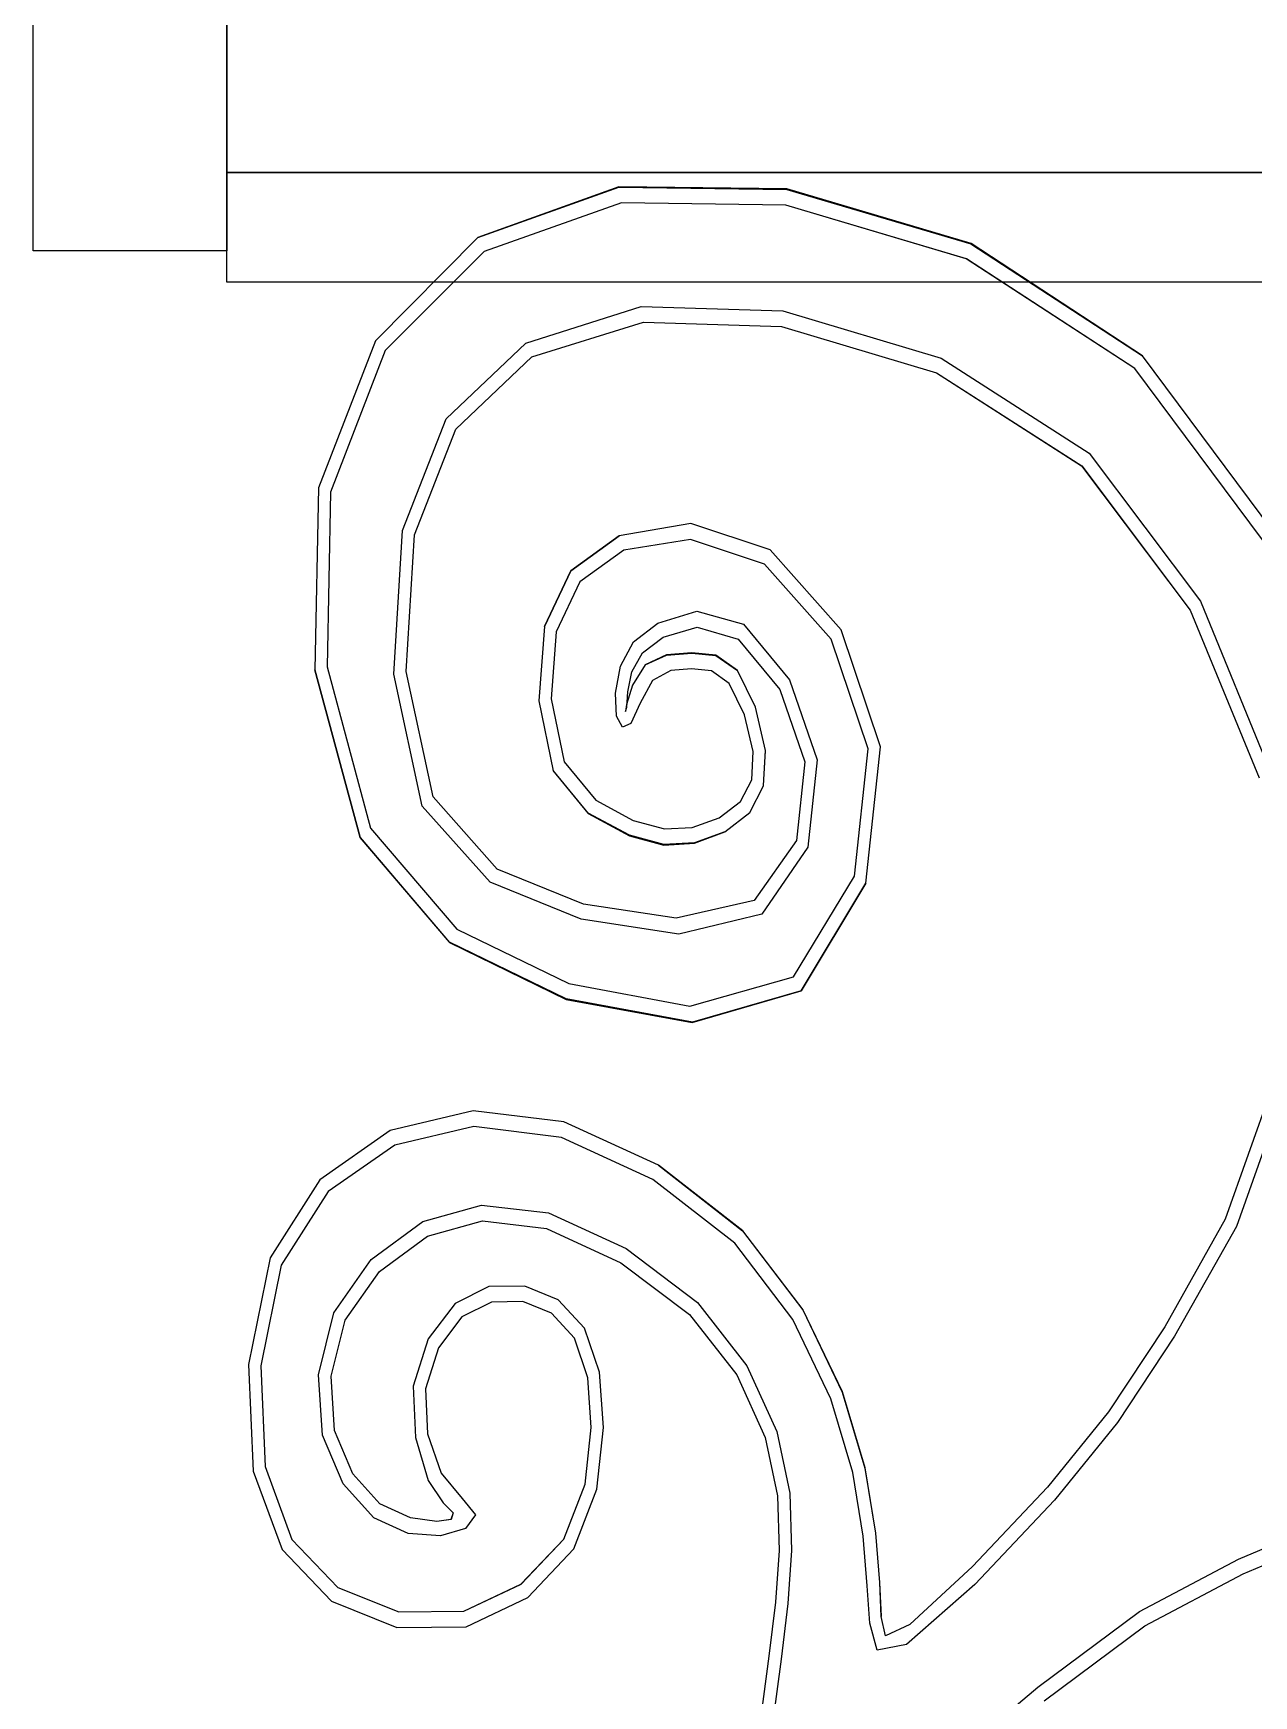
# Model space of a CAD drawing. Header units: millimetres. Extents: x 174511 to 265775, y -1918 to 26385.
# Drawn here: x 255377.8 to 255693, y 2125.6 to 2555 of the extents above; entities that cross this region are included whole.
import ezdxf

# ---------------------------------------------------------------- set-up
doc = ezdxf.new("R2010")
doc.units = ezdxf.units.MM

msp = doc.modelspace()

# ---------------------------------------------------------------- linework, layer by layer
at = {"color": 2, "true_color": 0xffff00, "extrusion": (1, -1.19209e-07, 0)}
for points in [[(3115.71, 0), (3105.15, 0), (3090.01, 0), (3063.89, 0), (3027.74, 0), (2979.68, 0), (2928.32, 0), (2866.7, 0), (2796.62, 0), (2723.21, 0), (2639.95, 0), (2554.7, 0), (2498.68, 0), (2498.68, 0), (2554.7, 0), (2639.95, 0), (2723.21, 0), (2796.62, 0), (2866.7, 0), (2928.32, 0), (2979.68, 0), (3027.74, 0), (3063.89, 0), (3090.01, 0), (3105.15, 0), (3115.71, 0), (3117.42, 0), (3117.42, 0)], [(2530.3, 0), (2530.3, 0), (2530.3, 0), (2530.3, 0), (2530.3, 0), (2530.3, 0), (2530.29, 0), (2530.26, 0), (2530.18, 0), (2530.06, 0), (2529.9, 0), (2529.86, 0), (2529.68, 0), (2529.57, 0), (2529.35, 0), (2528.98, 0), (2527.61, 0), (2524.4, 0), (2518.49, 0), (2509.03, 0), (2496.86, 0), (2482.84, 0), (2468.04, 0), (2453.52, 0), (2420.78, 0), (2351.32, 0), (2226.62, 0), (2028.17, 0), (1792.85, 0), (1557.53, 0), (1359.09, 0), (1234.38, 0), (1164.92, 0), (1132.18, 0), (1117.67, 0), (1102.86, 0), (1088.84, 0), (1076.67, 0), (1067.21, 0), (1061.3, 0), (1058.09, 0), (1056.72, 0), (1056.35, 0), (1056.13, 0), (1056.02, 0), (1055.84, 0), (1055.8, 0), (1055.64, 0), (1055.52, 0), (1055.45, 0), (1055.41, 0), (1055.4, 0), (1055.4, 0), (1055.4, 0), (1055.4, 0), (1055.4, 0), (1055.4, 0), (1055.4, 0), (1055.44, 0), (1055.56, 0), (1055.79, 0), (1056.18, 0), (1057.58, 0), (1060.81, 0), (1066.73, 0), (1076.18, 0), (1088.24, 0), (1101.98, 0), (1116.49, 0), (1130.84, 0), (1163.55, 0), (1233.14, 0), (1358.12, 0), (1557.01, 0), (1792.85, 0), (2028.69, 0), (2227.59, 0), (2352.56, 0), (2422.15, 0), (2454.86, 0), (2469.21, 0), (2483.72, 0), (2497.46, 0), (2509.52, 0), (2518.97, 0), (2524.89, 0), (2528.13, 0), (2529.52, 0), (2529.91, 0), (2530.15, 0), (2530.26, 0), (2530.3, 0)], [(2530.3, 0), (2530.3, 0), (2530.3, 0), (2530.3, 0), (2530.3, 0), (2530.3, 0), (2530.29, 0), (2530.25, 0), (2530.18, 0), (2530.06, 0), (2529.9, 0), (2529.86, 0), (2529.68, 0), (2529.57, 0), (2529.35, 0), (2528.98, 0), (2527.61, 0), (2524.4, 0), (2518.49, 0), (2509.03, 0), (2496.86, 0), (2482.84, 0), (2468.04, 0), (2453.52, 0), (2420.78, 0), (2351.32, 0), (2226.61, 0), (2028.17, 0), (1792.85, 0), (1557.53, 0), (1359.09, 0), (1234.38, 0), (1164.92, 0), (1132.18, 0), (1117.67, 0), (1102.86, 0), (1088.84, 0), (1076.67, 0), (1067.21, 0), (1061.3, 0), (1058.09, 0), (1056.72, 0), (1056.35, 0), (1056.13, 0), (1056.02, 0), (1055.84, 0), (1055.8, 0), (1055.64, 0), (1055.52, 0), (1055.45, 0), (1055.41, 0), (1055.4, 0), (1055.4, 0), (1055.4, 0), (1055.4, 0), (1055.4, 0), (1055.4, 0), (1055.4, 0), (1055.44, 0), (1055.56, 0), (1055.79, 0), (1056.18, 0), (1057.58, 0), (1060.81, 0), (1066.73, 0), (1076.18, 0), (1088.24, 0), (1101.98, 0), (1116.49, 0), (1130.84, 0), (1163.55, 0), (1233.14, 0), (1358.12, 0), (1557.01, 0), (1792.85, 0), (2028.69, 0), (2227.58, 0), (2352.56, 0), (2422.15, 0), (2454.86, 0), (2469.21, 0), (2483.72, 0), (2497.46, 0), (2509.52, 0), (2518.97, 0), (2524.89, 0), (2528.13, 0), (2529.52, 0), (2529.91, 0), (2530.15, 0), (2530.26, 0), (2530.3, 0)], [(2216.26, 0), (2022.55, 0), (1792.85, 0), (1563.15, 0), (1369.45, 0), (1247.72, 0), (1179.9, 0), (1147.92, 0), (1133.7, 0), (1119.18, 0), (1105.37, 0), (1093.27, 0), (1083.91, 0), (1078.29, 0), (1075.49, 0), (1074.55, 0), (1074.55, 0), (1074.55, 0), (1074.54, 0), (1074.5, 0), (1074.43, 0), (1074.31, 0), (1073.9, 0), (1072.96, 0), (1073.87, 0), (1076.59, 0), (1082.05, 0), (1091.14, 0), (1103.08, 0), (1117.09, 0), (1131.92, 0), (1146.34, 0), (1178.47, 0), (1246.47, 0), (1368.48, 0), (1562.63, 0), (1792.85, 0), (2023.07, 0), (2217.22, 0), (2339.23, 0), (2407.23, 0), (2439.37, 0), (2453.78, 0), (2468.62, 0), (2482.63, 0), (2494.57, 0), (2503.66, 0), (2509.11, 0), (2511.84, 0), (2512.74, 0), (2511.81, 0), (2511.4, 0), (2511.27, 0), (2511.2, 0), (2511.16, 0), (2511.15, 0), (2511.15, 0), (2511.15, 0), (2510.22, 0), (2507.41, 0), (2501.79, 0), (2492.43, 0), (2480.33, 0), (2466.52, 0), (2452, 0), (2437.78, 0), (2405.8, 0), (2337.98, 0)], [(2216.26, 0), (2022.55, 0), (1792.85, 0), (1563.15, 0), (1369.45, 0), (1247.72, 0), (1179.9, 0), (1147.92, 0), (1133.7, 0), (1119.18, 0), (1105.37, 0), (1093.27, 0), (1083.91, 0), (1078.29, 0), (1075.49, 0), (1074.55, 0), (1074.55, 0), (1074.55, 0), (1074.54, 0), (1074.5, 0), (1074.43, 0), (1074.31, 0), (1073.9, 0), (1072.96, 0), (1073.87, 0), (1076.59, 0), (1082.05, 0), (1091.14, 0), (1103.08, 0), (1117.09, 0), (1131.92, 0), (1146.33, 0), (1178.47, 0), (1246.47, 0), (1368.48, 0), (1562.63, 0), (1792.85, 0), (2023.07, 0), (2217.22, 0), (2339.23, 0), (2407.23, 0), (2439.37, 0), (2453.78, 0), (2468.62, 0), (2482.63, 0), (2494.57, 0), (2503.66, 0), (2509.11, 0), (2511.84, 0), (2512.74, 0), (2511.81, 0), (2511.4, 0), (2511.27, 0), (2511.2, 0), (2511.16, 0), (2511.15, 0), (2511.15, 0), (2511.15, 0), (2510.22, 0), (2507.41, 0), (2501.79, 0), (2492.43, 0), (2480.33, 0), (2466.52, 0), (2452, 0), (2437.78, 0), (2405.8, 0), (2337.98, 0)]]:
    msp.add_lwpolyline(points, close=True, dxfattribs=at)
at = {"color": 2, "true_color": 0xffff00}
for points in [[(255664.21, 2471.7), (255664.22, 2471.7), (255664.22, 2471.69), (255619.95, 2500.72), (255572.41, 2514.81), (255529.01, 2515.36), (255492.63, 2502.3), (255492.62, 2502.28), (255492.61, 2502.27), (255528.99, 2515.24), (255572.4, 2514.65), (255619.93, 2500.61)], [(255664.21, 2471.7), (255664.22, 2471.7), (255664.22, 2471.69), (255619.95, 2500.71), (255572.41, 2514.81), (255529.01, 2515.35), (255492.63, 2502.3), (255492.62, 2502.27), (255492.61, 2502.27), (255528.99, 2515.24), (255572.4, 2514.64), (255619.93, 2500.6)], [(255516.63, 2416.2), (255529.1, 2425.25), (255529.08, 2425.25), (255516.61, 2416.2), (255509.82, 2401.81), (255509.82, 2401.81)], [(255516.63, 2416.2), (255529.1, 2425.25), (255529.08, 2425.25), (255516.61, 2416.2), (255509.82, 2401.81), (255509.82, 2401.81)], [(255547.83, 2394.88), (255554.04, 2394.31), (255554.05, 2394.33), (255559.65, 2390.41), (255559.65, 2390.42), (255554.05, 2394.38), (255547.83, 2394.99), (255541.35, 2394.43), (255535.83, 2391.91), (255535.83, 2391.9), (255541.35, 2394.37), (255541.35, 2394.35)], [(255547.83, 2394.88), (255554.04, 2394.31), (255554.05, 2394.33), (255559.65, 2390.41), (255559.65, 2390.42), (255554.05, 2394.38), (255547.83, 2394.99), (255541.35, 2394.43), (255535.83, 2391.91), (255535.83, 2391.9), (255541.34, 2394.37), (255541.34, 2394.35)], [(255462.18, 2347.3), (255450.53, 2390.61), (255450.53, 2390.62), (255462.17, 2347.28), (255485.27, 2320.15), (255515.37, 2305.47), (255547.97, 2299.48), (255576.1, 2307.66), (255592.75, 2335.52), (255592.75, 2335.53), (255576.1, 2307.69), (255576.1, 2307.7), (255548, 2299.59), (255515.4, 2305.64), (255485.3, 2320.26), (255462.18, 2347.3)], [(255462.18, 2347.3), (255450.53, 2390.62), (255450.53, 2390.62), (255462.17, 2347.28), (255485.27, 2320.16), (255515.37, 2305.48), (255547.97, 2299.48), (255576.1, 2307.67), (255592.75, 2335.53), (255592.75, 2335.53), (255576.1, 2307.69), (255576.1, 2307.7), (255547.99, 2299.59), (255515.4, 2305.64), (255485.3, 2320.26), (255462.18, 2347.31)], [(255548.55, 2345.89), (255540.62, 2345.44), (255531.76, 2347.85), (255521.07, 2353.6), (255512.08, 2364.56), (255512.08, 2364.56), (255512.07, 2364.54), (255521.05, 2353.51), (255531.73, 2347.71), (255540.6, 2345.34), (255548.54, 2345.86), (255556.42, 2348.74), (255556.42, 2348.74), (255548.55, 2345.88)], [(255548.55, 2345.89), (255540.62, 2345.44), (255531.76, 2347.85), (255521.07, 2353.6), (255512.08, 2364.56), (255512.08, 2364.56), (255512.07, 2364.54), (255521.05, 2353.51), (255531.73, 2347.71), (255540.6, 2345.34), (255548.54, 2345.86), (255556.42, 2348.74), (255556.42, 2348.74), (255548.55, 2345.88)], [(255560.98, 2245.66), (255576.48, 2225.29), (255586.67, 2204.04), (255592.5, 2184.38), (255595.28, 2167.56), (255596.32, 2154.82), (255596.33, 2154.82), (255596.78, 2146.03), (255596.79, 2146.03), (255596.37, 2154.83), (255595.37, 2167.58), (255592.62, 2184.43), (255586.79, 2204.1), (255576.56, 2225.32), (255561.01, 2245.66), (255539.23, 2262.66), (255539.22, 2262.66), (255560.98, 2245.66)], [(255560.98, 2245.66), (255576.48, 2225.29), (255586.67, 2204.04), (255592.5, 2184.38), (255595.28, 2167.56), (255596.32, 2154.82), (255596.33, 2154.82), (255596.78, 2146.03), (255596.79, 2146.03), (255596.37, 2154.83), (255595.37, 2167.58), (255592.62, 2184.43), (255586.79, 2204.1), (255576.56, 2225.32), (255561, 2245.66), (255539.23, 2262.66), (255539.22, 2262.66), (255560.98, 2245.66)]]:
    msp.add_lwpolyline(points, close=True, dxfattribs=at)
for points in [[(255695.23, 2424.14), (255662.24, 2468.43), (255618.75, 2496.8), (255572.1, 2510.61), (255529.66, 2511.23), (255494.24, 2498.7), (255468.66, 2473.06), (255454.59, 2436.53), (255453.69, 2391.35), (255464.91, 2349.66), (255487.19, 2323.62), (255516.12, 2309.53), (255547.31, 2303.72), (255574.1, 2311.27), (255589.83, 2337.26), (255593.42, 2370.18), (255583.8, 2398.48), (255566.61, 2417.93), (255547.5, 2424.3), (255530.33, 2421.48), (255518.95, 2413.37), (255512.85, 2400.43), (255511.51, 2383.12), (255514.91, 2366.82), (255523.04, 2356.92), (255532.74, 2351.71), (255540.8, 2349.52), (255547.95, 2349.89), (255554.88, 2352.36), (255560.41, 2356.57), (255563.37, 2362.17), (255563.72, 2369.52), (255561.46, 2378.97), (255557.54, 2387.07), (255552.92, 2390.38), (255547.81, 2390.85), (255542.45, 2390.41), (255537.72, 2387.87), (255534.49, 2382.02), (255532.1, 2376.71), (255529.92, 2375.79), (255528.42, 2378.61), (255528.11, 2384.53), (255529.41, 2391.58), (255532.76, 2397.8), (255539.04, 2402.68), (255549.17, 2405.73), (255561.17, 2402.37), (255573.08, 2388.04), (255580.2, 2367.31), (255577.82, 2344.77), (255565.93, 2327.44), (255544.52, 2322.32), (255519.24, 2326.16), (255495.74, 2335.72), (255478.22, 2355.35), (255470.88, 2389.44), (255473.15, 2426.59), (255484.46, 2455.42), (255504.95, 2475.02), (255534.75, 2484.47), (255571.35, 2483.33), (255612.24, 2471.14), (255650.5, 2446.58), (255679.19, 2408.36), (255697.37, 2363.93)], [(255695.23, 2424.14), (255662.24, 2468.43), (255618.74, 2496.8), (255572.1, 2510.61), (255529.66, 2511.23), (255494.24, 2498.7), (255468.66, 2473.06), (255454.59, 2436.53), (255453.69, 2391.35), (255464.91, 2349.66), (255487.19, 2323.62), (255516.12, 2309.53), (255547.31, 2303.72), (255574.1, 2311.27), (255589.83, 2337.26), (255593.42, 2370.18), (255583.8, 2398.48), (255566.61, 2417.93), (255547.5, 2424.3), (255530.33, 2421.48), (255518.95, 2413.37), (255512.85, 2400.43), (255511.51, 2383.12), (255514.91, 2366.82), (255523.04, 2356.92), (255532.74, 2351.71), (255540.8, 2349.52), (255547.95, 2349.89), (255554.88, 2352.35), (255560.41, 2356.57), (255563.37, 2362.17), (255563.72, 2369.52), (255561.46, 2378.97), (255557.54, 2387.07), (255552.91, 2390.38), (255547.81, 2390.84), (255542.45, 2390.41), (255537.72, 2387.86), (255534.49, 2382.02), (255532.1, 2376.71), (255529.91, 2375.79), (255528.42, 2378.61), (255528.11, 2384.53), (255529.41, 2391.58), (255532.76, 2397.8), (255539.04, 2402.68), (255549.17, 2405.73), (255561.16, 2402.37), (255573.08, 2388.03), (255580.2, 2367.31), (255577.82, 2344.77), (255565.92, 2327.44), (255544.52, 2322.32), (255519.24, 2326.16), (255495.74, 2335.71), (255478.22, 2355.35), (255470.88, 2389.44), (255473.15, 2426.59), (255484.46, 2455.42), (255504.95, 2475.02), (255534.75, 2484.47), (255571.35, 2483.32), (255612.24, 2471.13), (255650.49, 2446.58), (255679.19, 2408.36), (255697.37, 2363.93)], [(255700.64, 2281.01), (255688.47, 2246.8), (255672.53, 2218.43), (255657.82, 2196.17), (255641.55, 2176.12), (255620.95, 2154.36), (255603.27, 2138.81), (255595.74, 2137.39), (255593.86, 2144.37), (255593.12, 2154.01), (255592.11, 2166.8), (255589.42, 2183.24), (255583.78, 2202.26), (255573.93, 2222.81), (255558.92, 2242.5), (255537.82, 2258.98), (255514.19, 2269.82), (255491.6, 2272.61), (255471.15, 2267.79), (255453.95, 2255.83), (255441.82, 2236.8), (255436.56, 2210.78), (255437.66, 2184.81), (255444.59, 2165.91), (255456.42, 2153.57), (255472.2, 2147.27), (255488.97, 2147.42), (255503.75, 2154.4), (255514.78, 2166.07), (255520.3, 2180.24), (255521.86, 2194.84), (255520.96, 2207.75), (255517.57, 2217.94), (255511.66, 2224.38), (255504.19, 2227.39), (255496.1, 2227.28), (255488.48, 2223.5), (255482.41, 2215.49), (255479.06, 2204.87), (255479.63, 2193.28), (255483.12, 2183.06), (255488.54, 2176.56), (255491.96, 2172.32), (255489.44, 2168.82), (255482.99, 2166.93), (255474.61, 2167.48), (255465.73, 2171.57), (255457.81, 2180.29), (255452.51, 2192.87), (255451.48, 2208.49), (255455.42, 2224.5), (255465.02, 2238.25), (255478.36, 2248.08), (255493.5, 2252.35), (255510.87, 2250.29), (255530.88, 2241.11), (255549.34, 2227.18), (255562.09, 2210.84), (255569.78, 2193.84), (255573.13, 2177.91), (255573.6, 2163.08), (255572.69, 2149.4), (255570.9, 2135.07), (255568.7, 2118.3)], [(255700.64, 2281), (255688.47, 2246.8), (255672.53, 2218.43), (255657.82, 2196.17), (255641.55, 2176.12), (255620.95, 2154.36), (255603.27, 2138.81), (255595.74, 2137.39), (255593.86, 2144.37), (255593.12, 2154), (255592.11, 2166.8), (255589.41, 2183.23), (255583.78, 2202.26), (255573.92, 2222.81), (255558.92, 2242.5), (255537.82, 2258.98), (255514.19, 2269.82), (255491.6, 2272.61), (255471.15, 2267.79), (255453.95, 2255.82), (255441.82, 2236.8), (255436.56, 2210.78), (255437.66, 2184.81), (255444.59, 2165.91), (255456.41, 2153.57), (255472.2, 2147.27), (255488.97, 2147.41), (255503.74, 2154.4), (255514.77, 2166.07), (255520.3, 2180.24), (255521.85, 2194.84), (255520.96, 2207.75), (255517.57, 2217.94), (255511.66, 2224.38), (255504.19, 2227.39), (255496.1, 2227.28), (255488.48, 2223.5), (255482.41, 2215.49), (255479.06, 2204.87), (255479.63, 2193.28), (255483.12, 2183.06), (255488.54, 2176.56), (255491.96, 2172.31), (255489.44, 2168.82), (255482.99, 2166.93), (255474.6, 2167.48), (255465.73, 2171.56), (255457.81, 2180.29), (255452.51, 2192.87), (255451.48, 2208.49), (255455.42, 2224.5), (255465.02, 2238.24), (255478.36, 2248.08), (255493.5, 2252.35), (255510.87, 2250.29), (255530.88, 2241.11), (255549.34, 2227.18), (255562.08, 2210.84), (255569.78, 2193.84), (255573.13, 2177.9), (255573.6, 2163.08), (255572.69, 2149.4), (255570.9, 2135.07), (255568.7, 2118.3)], [(255613.4, 2107.64), (255637.21, 2127.83), (255663.45, 2147.37), (255689.06, 2160.9), (255713.71, 2171.3), (255737.11, 2181.41), (255760.43, 2190.15), (255784.85, 2196.4), (255807.85, 2199.04), (255826.94, 2196.93), (255842.3, 2190.78), (255854.11, 2181.31), (255861.78, 2172.59), (255864.74, 2168.69), (255862.77, 2168.56), (255855.65, 2171.16), (255845.98, 2173.35), (255836.39, 2171.96), (255827.36, 2166.91), (255819.39, 2158.13), (255814.54, 2146.11), (255814.86, 2131.37), (255819.93, 2115.93)], [(255613.4, 2107.64), (255637.21, 2127.83), (255663.45, 2147.37), (255689.06, 2160.9), (255713.71, 2171.3), (255737.11, 2181.41), (255760.43, 2190.15), (255784.84, 2196.4), (255807.85, 2199.04), (255826.94, 2196.93), (255842.3, 2190.78), (255854.11, 2181.31), (255861.78, 2172.59), (255864.74, 2168.68), (255862.77, 2168.56), (255855.65, 2171.16), (255845.98, 2173.35), (255836.39, 2171.96), (255827.35, 2166.91), (255819.39, 2158.13), (255814.54, 2146.11), (255814.86, 2131.37), (255819.93, 2115.93)]]:
    msp.add_lwpolyline(points, dxfattribs=at)
for points in [[(256730.3, 2500.87, 0), (256626.95, 2494.4, 0), (256411.3, 2491.66, 0), (256410.43, 2491.66, 0), (256407.8, 2491.66, 0), (255974.34, 2490.74, 0), (255427.79, 2490.74, 0), (255427.79, 2809.09, 0), (255427.79, 2901.52, 0), (255974.34, 2901.52, 0), (256407.78, 2902.44, 0), (256613.84, 2905.18, 0), (256706.98, 2911.65, 0), (256800.15, 2923.74, 0)], [(256730.3, 2500.87, 0), (256626.95, 2494.4, 0), (256411.3, 2491.66, 0), (255974.83, 2490.74, 0), (255427.79, 2490.74, 0), (255427.79, 2509.09, 0), (255427.79, 2519.09, 0), (255974.77, 2519.09, 0), (256410.87, 2520, 0), (256410.43, 2520, 0), (255974.71, 2519.09, 0), (255427.79, 2519.09, 0), (255427.79, 2873.18, 0), (255974.71, 2873.18, 0), (256410.43, 2874.09, 0), (256623.74, 2876.84, 0), (256724.54, 2883.31, 0), (256822.71, 2895.39, 0)], [(255697.86, 2426.51, 0), (255664.23, 2471.73, 0), (255619.95, 2500.72, 0), (255572.41, 2514.81, 0), (255529, 2515.36, 0), (255492.62, 2502.3, 0), (255466.14, 2475.59, 0), (255451.47, 2437.59, 0), (255450.52, 2390.62, 0), (255462.17, 2347.28, 0), (255485.27, 2320.15, 0), (255515.37, 2305.48, 0), (255547.97, 2299.48, 0), (255576.1, 2307.66, 0), (255592.75, 2335.52, 0), (255596.62, 2370.71, 0), (255586.39, 2400.9, 0), (255568.05, 2421.61, 0), (255547.6, 2428.39, 0), (255529.11, 2425.25, 0), (255516.64, 2416.2, 0), (255509.82, 2401.81, 0), (255508.32, 2382.61, 0), (255512.07, 2364.54, 0), (255521.05, 2353.51, 0), (255531.73, 2347.71, 0), (255540.6, 2345.34, 0), (255548.54, 2345.86, 0), (255556.42, 2348.74, 0), (255562.83, 2353.75, 0), (255566.35, 2360.66, 0), (255566.37, 2360.71, 0), (255566.9, 2369.71, 0), (255566.9, 2369.74, 0), (255564.3, 2380.92, 0), (255564.29, 2380.91, 0), (255559.65, 2390.4, 0), (255559.64, 2390.41, 0), (255554.04, 2394.39, 0), (255547.83, 2394.99, 0), (255541.34, 2394.43, 0), (255535.83, 2391.91, 0), (255532.54, 2386.67, 0), (255530.99, 2381.65, 0), (255530.74, 2379.82, 0), (255531.09, 2380.98, 0), (255531.34, 2384.93, 0), (255532.38, 2390.12, 0), (255535.1, 2395.01, 0), (255540.42, 2399.03, 0), (255549.23, 2401.62, 0), (255559.84, 2398.53, 0), (255570.55, 2385.52, 0), (255577.02, 2366.79, 0), (255574.91, 2346.53, 0), (255574.91, 2346.53, 0), (255563.93, 2330.99, 0), (255563.93, 2331, 0), (255543.78, 2326.44, 0), (255519.88, 2330.07, 0), (255497.63, 2339.13, 0), (255481.02, 2357.77, 0), (255481.02, 2357.76, 0), (255474.06, 2390.16, 0), (255474.06, 2390.16, 0), (255476.2, 2425.45, 0), (255486.92, 2452.8, 0), (255486.92, 2452.8, 0), (255506.55, 2471.42, 0), (255506.55, 2471.41, 0), (255535.4, 2480.44, 0), (255571.04, 2479.29, 0), (255611.05, 2467.33, 0), (255648.52, 2443.31, 0), (255648.52, 2443.32, 0), (255676.58, 2405.98, 0), (255676.58, 2405.98, 0), (255694.32, 2362.67, 0)], [(255697.86, 2426.51, 0), (255664.23, 2471.73, 0), (255619.95, 2500.72, 0), (255572.41, 2514.81, 0), (255529, 2515.36, 0), (255492.62, 2502.3, 0), (255466.14, 2475.59, 0), (255451.47, 2437.59, 0), (255450.53, 2390.62, 0), (255462.17, 2347.28, 0), (255485.27, 2320.16, 0), (255515.37, 2305.48, 0), (255547.97, 2299.48, 0), (255576.1, 2307.66, 0), (255592.75, 2335.52, 0), (255596.62, 2370.71, 0), (255586.39, 2400.9, 0), (255568.05, 2421.61, 0), (255547.6, 2428.39, 0), (255529.11, 2425.25, 0), (255516.64, 2416.21, 0), (255509.82, 2401.81, 0), (255508.32, 2382.61, 0), (255512.07, 2364.54, 0), (255521.05, 2353.51, 0), (255531.73, 2347.71, 0), (255540.6, 2345.34, 0), (255548.54, 2345.86, 0), (255556.42, 2348.74, 0), (255562.83, 2353.75, 0), (255566.36, 2360.66, 0), (255566.37, 2360.71, 0), (255566.9, 2369.72, 0), (255566.9, 2369.74, 0), (255564.3, 2380.92, 0), (255564.29, 2380.91, 0), (255559.65, 2390.4, 0), (255559.64, 2390.41, 0), (255554.04, 2394.39, 0), (255547.83, 2394.99, 0), (255541.35, 2394.43, 0), (255535.83, 2391.91, 0), (255532.54, 2386.67, 0), (255531, 2381.65, 0), (255530.74, 2379.82, 0), (255531.09, 2380.98, 0), (255531.34, 2384.93, 0), (255532.38, 2390.12, 0), (255535.11, 2395.01, 0), (255540.42, 2399.03, 0), (255549.23, 2401.62, 0), (255559.84, 2398.53, 0), (255570.55, 2385.52, 0), (255577.02, 2366.79, 0), (255574.91, 2346.53, 0), (255574.91, 2346.53, 0), (255563.93, 2330.99, 0), (255563.93, 2331, 0), (255543.78, 2326.44, 0), (255519.88, 2330.07, 0), (255497.63, 2339.13, 0), (255481.02, 2357.77, 0), (255481.02, 2357.76, 0), (255474.06, 2390.16, 0), (255474.06, 2390.16, 0), (255476.2, 2425.45, 0), (255486.93, 2452.8, 0), (255486.93, 2452.8, 0), (255506.55, 2471.42, 0), (255506.55, 2471.41, 0), (255535.4, 2480.44, 0), (255571.04, 2479.29, 0), (255611.05, 2467.33, 0), (255648.53, 2443.31, 0), (255648.53, 2443.32, 0), (255676.58, 2405.98, 0), (255676.58, 2405.98, 0), (255694.32, 2362.67, 0)], [(255697.5, 2282.06, 0), (255685.59, 2248.67, 0), (255669.97, 2220.87, 0), (255655.47, 2198.96, 0), (255639.73, 2179.48, 0), (255620.36, 2158.96, 0), (255620.37, 2158.95, 0), (255604.14, 2143.95, 0), (255604.15, 2143.95, 0), (255597.83, 2141.03, 0), (255596.79, 2146.04, 0), (255596.37, 2154.83, 0), (255595.37, 2167.58, 0), (255592.62, 2184.43, 0), (255586.79, 2204.1, 0), (255576.55, 2225.33, 0), (255560.99, 2245.67, 0), (255539.22, 2262.66, 0), (255514.82, 2273.83, 0), (255491.35, 2276.68, 0), (255469.96, 2271.59, 0), (255451.82, 2258.89, 0), (255438.94, 2238.72, 0), (255433.36, 2211.18, 0), (255434.59, 2183.62, 0), (255442.09, 2163.35, 0), (255454.82, 2150.01, 0), (255471.69, 2143.23, 0), (255489.61, 2143.42, 0), (255505.49, 2150.97, 0), (255517.39, 2163.57, 0), (255523.36, 2178.93, 0), (255525.03, 2194.86, 0), (255524, 2209.14, 0), (255520.15, 2220.56, 0), (255513.33, 2227.89, 0), (255504.7, 2231.38, 0), (255495.42, 2231.28, 0), (255486.7, 2226.94, 0), (255479.73, 2217.74, 0), (255475.88, 2205.55, 0), (255476.52, 2192.29, 0), (255479.73, 2181.17, 0), (255483.61, 2175.43, 0), (255486.23, 2172.84, 0), (255485.67, 2171.15, 0), (255481.97, 2170.63, 0), (255475.21, 2171.5, 0), (255467.33, 2175.13, 0), (255460.3, 2182.89, 0), (255455.59, 2194.11, 0), (255454.68, 2208.13, 0), (255458.3, 2222.61, 0), (255467.18, 2235.21, 0), (255479.58, 2244.31, 0), (255493.81, 2248.28, 0), (255510.31, 2246.27, 0), (255529.52, 2237.41, 0), (255547.29, 2224.04, 0), (255559.47, 2208.47, 0), (255559.47, 2208.47, 0), (255566.78, 2192.33, 0), (255566.78, 2192.33, 0), (255569.95, 2177.22, 0), (255570.39, 2163.07, 0), (255569.49, 2149.79, 0), (255567.74, 2135.81, 0), (255567.75, 2135.81, 0), (255565.61, 2119.55, 0)], [(255697.5, 2282.06, 0), (255685.59, 2248.67, 0), (255669.97, 2220.87, 0), (255655.47, 2198.96, 0), (255639.73, 2179.48, 0), (255620.36, 2158.96, 0), (255620.37, 2158.95, 0), (255604.14, 2143.95, 0), (255604.15, 2143.95, 0), (255597.83, 2141.03, 0), (255596.79, 2146.04, 0), (255596.37, 2154.83, 0), (255595.37, 2167.58, 0), (255592.62, 2184.43, 0), (255586.79, 2204.1, 0), (255576.55, 2225.33, 0), (255560.99, 2245.67, 0), (255539.22, 2262.66, 0), (255514.82, 2273.83, 0), (255491.35, 2276.68, 0), (255469.96, 2271.59, 0), (255451.82, 2258.89, 0), (255438.94, 2238.72, 0), (255433.36, 2211.18, 0), (255434.58, 2183.62, 0), (255442.09, 2163.35, 0), (255454.82, 2150.01, 0), (255471.68, 2143.23, 0), (255489.61, 2143.42, 0), (255505.49, 2150.97, 0), (255517.39, 2163.57, 0), (255523.36, 2178.93, 0), (255525.03, 2194.86, 0), (255524, 2209.14, 0), (255520.15, 2220.56, 0), (255513.33, 2227.89, 0), (255504.7, 2231.38, 0), (255495.42, 2231.28, 0), (255486.7, 2226.94, 0), (255479.73, 2217.74, 0), (255475.88, 2205.55, 0), (255476.51, 2192.29, 0), (255479.73, 2181.17, 0), (255483.61, 2175.43, 0), (255486.23, 2172.84, 0), (255485.66, 2171.15, 0), (255481.97, 2170.63, 0), (255475.21, 2171.5, 0), (255467.33, 2175.13, 0), (255460.3, 2182.89, 0), (255455.59, 2194.11, 0), (255454.68, 2208.13, 0), (255458.3, 2222.61, 0), (255467.17, 2235.21, 0), (255479.58, 2244.31, 0), (255493.81, 2248.28, 0), (255510.31, 2246.27, 0), (255529.52, 2237.41, 0), (255547.29, 2224.04, 0), (255559.47, 2208.47, 0), (255559.47, 2208.47, 0), (255566.78, 2192.33, 0), (255566.78, 2192.33, 0), (255569.95, 2177.22, 0), (255570.39, 2163.07, 0), (255569.49, 2149.79, 0), (255567.74, 2135.81, 0), (255567.74, 2135.81, 0), (255565.61, 2119.55, 0)], [(255638.8, 2124.28, 0), (255664.87, 2143.67, 0), (255690.27, 2157.11, 0), (255714.75, 2167.43, 0)], [(255638.8, 2124.28, 0), (255664.87, 2143.67, 0), (255690.27, 2157.11, 0), (255714.75, 2167.43, 0)]]:
    msp.add_polyline3d(points, dxfattribs=at)
msp.add_polyline3d([(255427.79, 2695.64, 0), (255427.79, 2498.83, 0), (255377.79, 2498.83, 0), (255377.79, 2695.64, 0)], close=True, dxfattribs=at)

doc.saveas('drawing.dxf')
